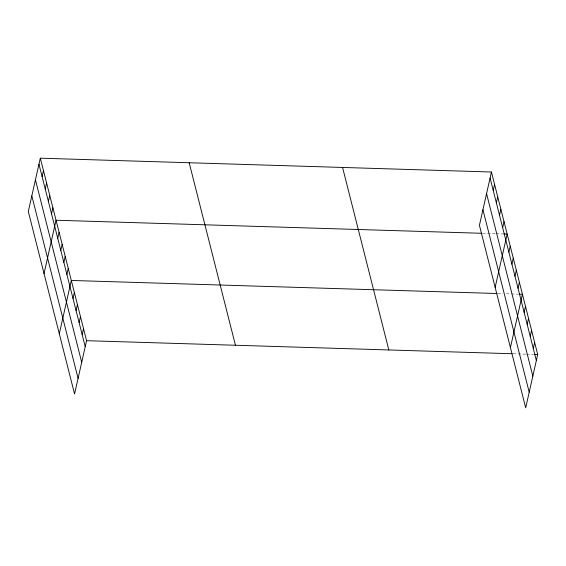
<?xml version="1.0" encoding="UTF-8"?>
<svg xmlns="http://www.w3.org/2000/svg" width="566" height="566" viewBox="0 0 566 566"><rect width="100%" height="100%" fill="white"/><g stroke="black" fill="none" stroke-linecap="round" stroke-linejoin="round"><path stroke-width="0.42" stroke-dasharray="2.83 2.12" d="M482.494 233.312L495.257 233.701M496.106 233.73L502.912 233.935M497.762 293.535L502.87 293.69M506.266 293.796L510.525 293.924M511.374 293.952L518.18 294.164M513.029 353.764L525.793 354.153M526.642 354.182L533.448 354.387"/><path stroke-width="0.85" d="M40.313 158.183L28.3 211.479L74.563 393.986L86.577 340.69L40.313 158.183L491.437 172.014L537.7 354.521L525.687 407.817L479.423 225.31L491.437 172.014M42.103 176.599L43.455 170.592M45.252 189.009L46.603 183.009M48.393 201.418L49.751 195.419M51.541 213.828L52.893 207.828M44.028 273.534L56.041 220.238L481.645 233.284M57.739 238.286L59.097 232.279M60.795 250.328L62.147 244.328M63.852 262.376L65.203 256.37M66.901 274.418L68.253 268.418M59.296 333.756L71.309 280.46L496.913 293.506M73.007 298.508L74.365 292.509M76.063 310.557L77.415 304.55M79.12 322.599L80.471 316.599M82.169 334.648L83.52 328.641M493.227 190.431L494.578 184.424M496.375 202.84L497.726 196.834M499.516 215.25L500.875 209.243M502.665 227.659L504.016 221.653M495.151 287.365L507.164 234.069L503.761 233.963M508.862 252.118L510.221 246.111M511.919 264.159L513.27 258.16M514.975 276.208L516.326 270.201M518.024 288.25L519.376 282.25M510.419 347.588L522.432 294.292L519.029 294.186M524.13 312.34L525.489 306.34M527.187 324.389L528.538 318.382M530.243 336.43L531.594 330.431M533.292 348.479L534.644 342.472M86.577 340.69L512.18 353.736M534.297 354.415L537.7 354.521M490.078 178.021L536.349 360.521M486.562 193.622L532.832 376.128M482.94 209.703L529.203 392.21M342.564 167.451L388.828 349.958M189.178 162.746L235.449 345.253M38.955 164.19L85.225 346.689M35.439 179.797L81.709 362.297M31.816 195.871L78.08 378.378"/></g></svg>
